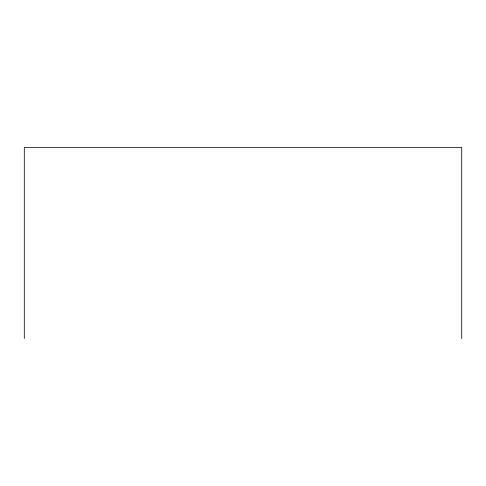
<?xml version="1.0" encoding="UTF-8"?>
<svg xmlns="http://www.w3.org/2000/svg" width="486" height="486" viewBox="0 0 486 486"><rect width="100%" height="100%" fill="white"/><g stroke="black" fill="none" stroke-linecap="round" stroke-linejoin="round"><path stroke-width="0.73" d="M461.7 338.554L461.7 147.446L24.3 147.446L24.3 338.554"/></g></svg>
